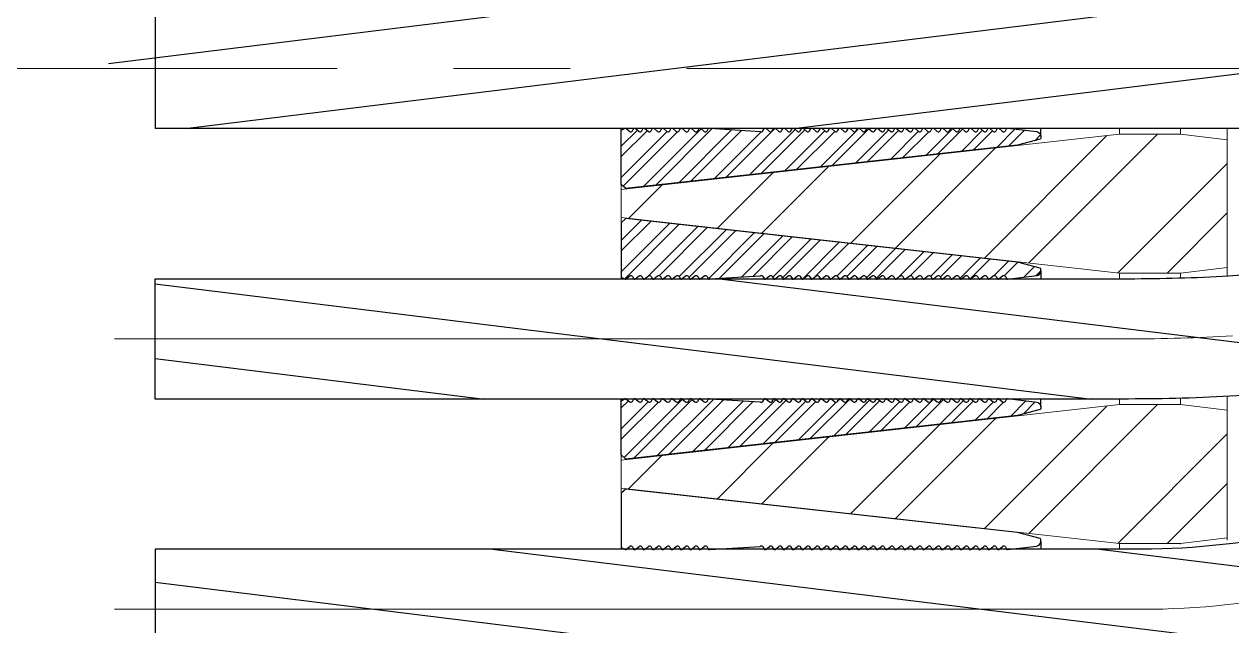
# Model space of a CAD drawing. Header units: millimetres. Extents: x 925681 to 1410834, y 71669 to 296428.
# Drawn here: x 1055148 to 1055277.5, y 291775.9 to 291840.5 of the extents above; entities that cross this region are included whole.
import ezdxf

# ---------------------------------------------------------------- set-up
doc = ezdxf.new("R2010")
doc.units = ezdxf.units.MM
doc.header["$LTSCALE"] = 100
doc.linetypes.add('CENTER', pattern=[2, 1.25, -0.25, 0.25, -0.25])
for name, color, linetype, lineweight in [('Ap0101_grid', 145, 'CENTER', 18), ('Ap0311_H', 8, 'Continuous', 15), ('Ap0605-StrandSection', 41, 'Continuous', 25), ('STELL', 7, 'Continuous', 18)]:
    doc.layers.add(name, color=color, linetype=linetype, lineweight=lineweight)
doc.layers.add('WEDGES', color=8, linetype='Continuous')
pattern_1 = [(45, (1435, 30590.5), (-1.68379802, 1.68379802), []), (45, (1436.1225, 30590.5), (-1.68379802, 1.68379802), [])]
pattern_2 = [(353, (1430, -29410.5), (-0.967338, -7.878335), [])]

# ---------------------------------------------------------------- blocks, each defined once
blk = doc.blocks.new('*U389')
at = {"layer": 'Ap0311_H'}
h = blk.add_hatch(dxfattribs=at)
h.set_pattern_fill('ANSI32', color=256, scale=30, style=0)
h.set_pattern_definition([(45, (85, 568.05), (-7.955, 7.955), []), (45, (90.303, 568.05), (-7.955, 7.955), [])])
h.paths.add_polyline_path([(145, 568.05), (150, 568.66), (150, 582.34), (145, 582.95), (138.46, 582.95), (85, 577), (85, 574), (138.46, 568.05)])
h = blk.add_hatch(dxfattribs=at)
h.set_pattern_fill('ANSI32', color=256, scale=30, style=0)
h.set_pattern_definition([(45, (85, 539.05), (-7.955, 7.955), []), (45, (90.303, 539.05), (-7.955, 7.955), [])])
h.paths.add_polyline_path([(150, 553.34), (145, 553.95), (138.46, 553.95), (85, 548), (85, 545), (138.46, 539.05), (145, 539.05), (150, 539.66)])
h = blk.add_hatch(dxfattribs=at)
h.set_pattern_fill('ANSI32', color=256, scale=30, style=0)
h.set_pattern_definition([(45, (145, 443.5), (-7.95495, 7.95495), []), (45, (150.303, 443.5), (-7.95495, 7.95495), [])])
h.paths.add_polyline_path([(150, 522.26), (150, 486), (145, 486), (145, 440), (151, 440), (180, 502.5), (180, 504.08, -0.39896), (189.48, 514.07), (255, 517.5), (255, 527.38), (305, 530), (325, 536), (355, 540), (355, 545), (280, 541.5), (250, 537.5), (235, 526.72)])
at = {"layer": 'Ap0605-StrandSection'}
h = blk.add_hatch(dxfattribs=at)
h.set_pattern_fill('ANSI31', color=41, scale=2.5, angle=322, style=0)
h.set_pattern_definition([(7, (1430, 30590.5), (-0.967338, 7.878335), [])])
h.paths.add_polyline_path([(335, 590), (335, 596.45), (121.85, 596.45), (121.38, 596.39), (121.34, 596.45), (120.53, 596.45), (120.48, 596.4), (120.37, 596.4), (120.34, 596.45), (119.53, 596.45), (119.48, 596.4), (119.37, 596.4), (119.34, 596.45), (118.53, 596.45), (118.48, 596.4), (118.37, 596.4), (118.34, 596.45), (117.53, 596.45), (117.48, 596.4), (117.37, 596.4), (117.34, 596.45), (116.53, 596.45), (116.48, 596.4), (116.37, 596.4), (116.34, 596.45), (115.53, 596.45), (115.48, 596.4), (115.37, 596.4), (115.34, 596.45), (114.53, 596.45), (114.48, 596.4), (114.37, 596.4), (114.34, 596.45), (113.53, 596.45), (113.48, 596.4), (113.37, 596.4), (113.34, 596.45), (112.53, 596.45), (112.48, 596.4), (112.37, 596.4), (112.34, 596.45), (111.53, 596.45), (111.48, 596.4), (111.37, 596.4), (111.34, 596.45), (110.53, 596.45), (110.48, 596.4), (110.37, 596.4), (110.34, 596.45), (109.53, 596.45), (109.48, 596.4), (109.37, 596.4), (109.34, 596.45), (108.53, 596.45), (108.48, 596.4), (108.37, 596.4), (108.34, 596.45), (107.53, 596.45), (107.48, 596.4), (107.37, 596.4), (107.34, 596.45), (106.53, 596.45), (106.48, 596.4), (106.37, 596.4), (106.34, 596.45), (105.53, 596.45), (105.48, 596.4), (105.37, 596.4), (105.34, 596.45), (104.53, 596.45), (104.48, 596.4), (104.37, 596.4), (104.34, 596.45), (103.53, 596.45), (103.48, 596.4), (103.37, 596.4), (103.34, 596.45), (102.53, 596.45), (102.48, 596.4), (102.37, 596.4), (102.34, 596.45), (101.53, 596.45), (101.48, 596.4), (101.37, 596.4), (101.34, 596.45), (100.53, 596.45), (100.48, 596.4), (100.37, 596.4), (100.34, 596.45), (99.53, 596.45), (99.48, 596.4), (99.37, 596.4), (99.34, 596.45), (98.53, 596.45), (98.48, 596.4), (98.37, 596.4), (98.34, 596.45), (97.53, 596.45), (97.48, 596.4), (97.37, 596.4), (97.34, 596.45), (96.53, 596.45), (96.48, 596.4), (96.37, 596.4), (96.34, 596.45), (95.53, 596.45), (95.48, 596.4), (95.37, 596.4), (95.34, 596.45), (89.94, 596.45), (89.5, 596.42, -0.176327), (89.44, 596.4), (89.37, 596.4), (89.34, 596.45), (88.53, 596.45), (88.48, 596.4), (88.37, 596.4), (88.34, 596.45), (87.53, 596.45), (87.48, 596.4), (87.37, 596.4), (87.34, 596.45), (86.53, 596.45), (86.48, 596.4), (86.37, 596.4), (86.34, 596.45), (85.53, 596.45), (85.48, 596.4), (85.37, 596.4), (85.34, 596.45), (84.53, 596.45), (84.48, 596.4), (84.37, 596.4), (84.34, 596.45), (83.53, 596.45), (83.48, 596.4), (83.37, 596.4), (83.34, 596.45), (82.53, 596.45), (82.48, 596.4), (82.37, 596.4), (82.34, 596.45), (81.53, 596.45), (81.48, 596.4), (81.37, 596.4), (81.34, 596.45), (80.53, 596.45), (80.44, 596.37), (80.31, 596.45), (30, 596.45), (30, 590)])
edge = h.paths.add_edge_path()
edge.add_line((35, 590), (35, 583.55))
edge.add_line((35, 583.55), (80.31, 583.55))
edge.add_line((80.31, 583.55), (80.44, 583.63))
edge.add_line((80.44, 583.63), (80.53, 583.55))
edge.add_line((80.53, 583.55), (81.34, 583.55))
edge.add_line((81.34, 583.55), (81.37, 583.6))
edge.add_line((81.37, 583.6), (81.48, 583.6))
edge.add_line((81.48, 583.6), (81.53, 583.55))
edge.add_line((81.53, 583.55), (82.34, 583.55))
edge.add_line((82.34, 583.55), (82.37, 583.6))
edge.add_line((82.37, 583.6), (82.48, 583.6))
edge.add_line((82.48, 583.6), (82.53, 583.55))
edge.add_line((82.53, 583.55), (83.34, 583.55))
edge.add_line((83.34, 583.55), (83.37, 583.6))
edge.add_line((83.37, 583.6), (83.48, 583.6))
edge.add_line((83.48, 583.6), (83.53, 583.55))
edge.add_line((83.53, 583.55), (84.34, 583.55))
edge.add_line((84.34, 583.55), (84.37, 583.6))
edge.add_line((84.37, 583.6), (84.48, 583.6))
edge.add_line((84.48, 583.6), (84.53, 583.55))
edge.add_line((84.53, 583.55), (85.34, 583.55))
edge.add_line((85.34, 583.55), (85.37, 583.6))
edge.add_line((85.37, 583.6), (85.48, 583.6))
edge.add_line((85.48, 583.6), (85.53, 583.55))
edge.add_line((85.53, 583.55), (86.34, 583.55))
edge.add_line((86.34, 583.55), (86.37, 583.6))
edge.add_line((86.37, 583.6), (86.48, 583.6))
edge.add_line((86.48, 583.6), (86.53, 583.55))
edge.add_line((86.53, 583.55), (87.34, 583.55))
edge.add_line((87.34, 583.55), (87.37, 583.6))
edge.add_line((87.37, 583.6), (87.48, 583.6))
edge.add_line((87.48, 583.6), (87.53, 583.55))
edge.add_line((87.53, 583.55), (88.34, 583.55))
edge.add_line((88.34, 583.55), (88.37, 583.6))
edge.add_line((88.37, 583.6), (88.48, 583.6))
edge.add_line((88.48, 583.6), (88.53, 583.55))
edge.add_line((88.53, 583.55), (89.34, 583.55))
edge.add_line((89.34, 583.55), (89.37, 583.6))
edge.add_line((89.37, 583.6), (89.44, 583.6))
edge.add_arc((89.44, 583.5), 0.1, 50, 90, ccw=False)
edge.add_line((89.5, 583.58), (89.94, 583.55))
edge.add_line((89.94, 583.55), (95.34, 583.55))
edge.add_line((95.34, 583.55), (95.37, 583.6))
edge.add_line((95.37, 583.6), (95.48, 583.6))
edge.add_line((95.48, 583.6), (95.53, 583.55))
edge.add_line((95.53, 583.55), (96.34, 583.55))
edge.add_line((96.34, 583.55), (96.37, 583.6))
edge.add_line((96.37, 583.6), (96.48, 583.6))
edge.add_line((96.48, 583.6), (96.53, 583.55))
edge.add_line((96.53, 583.55), (97.34, 583.55))
edge.add_line((97.34, 583.55), (97.37, 583.6))
edge.add_line((97.37, 583.6), (97.48, 583.6))
edge.add_line((97.48, 583.6), (97.53, 583.55))
edge.add_line((97.53, 583.55), (98.34, 583.55))
edge.add_line((98.34, 583.55), (98.37, 583.6))
edge.add_line((98.37, 583.6), (98.48, 583.6))
edge.add_line((98.48, 583.6), (98.53, 583.55))
edge.add_line((98.53, 583.55), (99.34, 583.55))
edge.add_line((99.34, 583.55), (99.37, 583.6))
edge.add_line((99.37, 583.6), (99.48, 583.6))
edge.add_line((99.48, 583.6), (99.53, 583.55))
edge.add_line((99.53, 583.55), (100.34, 583.55))
edge.add_line((100.34, 583.55), (100.37, 583.6))
edge.add_line((100.37, 583.6), (100.48, 583.6))
edge.add_line((100.48, 583.6), (100.53, 583.55))
edge.add_line((100.53, 583.55), (101.34, 583.55))
edge.add_line((101.34, 583.55), (101.37, 583.6))
edge.add_line((101.37, 583.6), (101.48, 583.6))
edge.add_line((101.48, 583.6), (101.53, 583.55))
edge.add_line((101.53, 583.55), (102.34, 583.55))
edge.add_line((102.34, 583.55), (102.37, 583.6))
edge.add_line((102.37, 583.6), (102.48, 583.6))
edge.add_line((102.48, 583.6), (102.53, 583.55))
edge.add_line((102.53, 583.55), (103.34, 583.55))
edge.add_line((103.34, 583.55), (103.37, 583.6))
edge.add_line((103.37, 583.6), (103.48, 583.6))
edge.add_line((103.48, 583.6), (103.53, 583.55))
edge.add_line((103.53, 583.55), (104.34, 583.55))
edge.add_line((104.34, 583.55), (104.37, 583.6))
edge.add_line((104.37, 583.6), (104.48, 583.6))
edge.add_line((104.48, 583.6), (104.53, 583.55))
edge.add_line((104.53, 583.55), (105.34, 583.55))
edge.add_line((105.34, 583.55), (105.37, 583.6))
edge.add_line((105.37, 583.6), (105.48, 583.6))
edge.add_line((105.48, 583.6), (105.53, 583.55))
edge.add_line((105.53, 583.55), (106.34, 583.55))
edge.add_line((106.34, 583.55), (106.37, 583.6))
edge.add_line((106.37, 583.6), (106.48, 583.6))
edge.add_line((106.48, 583.6), (106.53, 583.55))
edge.add_line((106.53, 583.55), (107.34, 583.55))
edge.add_line((107.34, 583.55), (107.37, 583.6))
edge.add_line((107.37, 583.6), (107.48, 583.6))
edge.add_line((107.48, 583.6), (107.53, 583.55))
edge.add_line((107.53, 583.55), (108.34, 583.55))
edge.add_line((108.34, 583.55), (108.37, 583.6))
edge.add_line((108.37, 583.6), (108.48, 583.6))
edge.add_line((108.48, 583.6), (108.53, 583.55))
edge.add_line((108.53, 583.55), (109.34, 583.55))
edge.add_line((109.34, 583.55), (109.37, 583.6))
edge.add_line((109.37, 583.6), (109.48, 583.6))
edge.add_line((109.48, 583.6), (109.53, 583.55))
edge.add_line((109.53, 583.55), (110.34, 583.55))
edge.add_line((110.34, 583.55), (110.37, 583.6))
edge.add_line((110.37, 583.6), (110.48, 583.6))
edge.add_line((110.48, 583.6), (110.53, 583.55))
edge.add_line((110.53, 583.55), (111.34, 583.55))
edge.add_line((111.34, 583.55), (111.37, 583.6))
edge.add_line((111.37, 583.6), (111.48, 583.6))
edge.add_line((111.48, 583.6), (111.53, 583.55))
edge.add_line((111.53, 583.55), (112.34, 583.55))
edge.add_line((112.34, 583.55), (112.37, 583.6))
edge.add_line((112.37, 583.6), (112.48, 583.6))
edge.add_line((112.48, 583.6), (112.53, 583.55))
edge.add_line((112.53, 583.55), (113.34, 583.55))
edge.add_line((113.34, 583.55), (113.37, 583.6))
edge.add_line((113.37, 583.6), (113.48, 583.6))
edge.add_line((113.48, 583.6), (113.53, 583.55))
edge.add_line((113.53, 583.55), (114.34, 583.55))
edge.add_line((114.34, 583.55), (114.37, 583.6))
edge.add_line((114.37, 583.6), (114.48, 583.6))
edge.add_line((114.48, 583.6), (114.53, 583.55))
edge.add_line((114.53, 583.55), (115.34, 583.55))
edge.add_line((115.34, 583.55), (115.37, 583.6))
edge.add_line((115.37, 583.6), (115.48, 583.6))
edge.add_line((115.48, 583.6), (115.53, 583.55))
edge.add_line((115.53, 583.55), (116.34, 583.55))
edge.add_line((116.34, 583.55), (116.37, 583.6))
edge.add_line((116.37, 583.6), (116.48, 583.6))
edge.add_line((116.48, 583.6), (116.53, 583.55))
edge.add_line((116.53, 583.55), (117.34, 583.55))
edge.add_line((117.34, 583.55), (117.37, 583.6))
edge.add_line((117.37, 583.6), (117.48, 583.6))
edge.add_line((117.48, 583.6), (117.53, 583.55))
edge.add_line((117.53, 583.55), (118.34, 583.55))
edge.add_line((118.34, 583.55), (118.37, 583.6))
edge.add_line((118.37, 583.6), (118.48, 583.6))
edge.add_line((118.48, 583.6), (118.53, 583.55))
edge.add_line((118.53, 583.55), (119.34, 583.55))
edge.add_line((119.34, 583.55), (119.37, 583.6))
edge.add_line((119.37, 583.6), (119.48, 583.6))
edge.add_line((119.48, 583.6), (119.53, 583.55))
edge.add_line((119.53, 583.55), (120.34, 583.55))
edge.add_line((120.34, 583.55), (120.37, 583.6))
edge.add_line((120.37, 583.6), (120.48, 583.6))
edge.add_line((120.48, 583.6), (120.53, 583.55))
edge.add_line((120.53, 583.55), (121.34, 583.55))
edge.add_line((121.34, 583.55), (121.38, 583.61))
edge.add_line((121.38, 583.61), (121.85, 583.55))
edge.add_line((121.85, 583.55), (335, 583.55))
edge.add_line((335, 583.55), (335, 590))
edge.add_line((335, 590), (35, 590))
h = blk.add_hatch(dxfattribs=at)
h.set_pattern_fill('ANSI31', color=41, scale=2.5, angle=322, style=0)
h.set_pattern_definition(pattern_2)
edge = h.paths.add_edge_path()
edge.add_line((35, 567.45), (35, 554.55))
edge.add_line((35, 554.55), (144.41, 554.55))
edge.add_arc((144.41, 761), 206.45, 270, 273.2221)
edge.add_line((156.01, 554.88), (335, 568.86))
edge.add_line((335, 568.86), (335, 581.78))
edge.add_line((335, 581.78), (334.75, 581.78))
edge.add_line((334.75, 581.78), (155.15, 567.75))
edge.add_arc((144.41, 761), 193.55, 270, 273.1812, ccw=False)
edge.add_line((144.41, 567.45), (35, 567.45))
h = blk.add_hatch(dxfattribs=at)
h.set_pattern_fill('ANSI31', color=41, scale=2.5, angle=322, style=0)
h.set_pattern_definition(pattern_2)
edge = h.paths.add_edge_path()
edge.add_line((35, 538.45), (35, 525.55))
edge.add_line((35, 525.55), (135.78, 525.55))
edge.add_arc((135.78, 732), 206.45, 270, 278.1366)
edge.add_line((164.99, 527.63), (321.83, 550.05))
edge.add_arc((349.22, 358.45), 193.55, 94.2148, 98.1366, ccw=False)
edge.add_line((335, 551.48), (335, 564.41))
edge.add_arc((349.22, 358.45), 206.45, 93.951, 98.1366)
edge.add_line((320.01, 562.82), (163.17, 540.4))
edge.add_arc((135.78, 732), 193.55, 270, 278.1366, ccw=False)
edge.add_line((135.78, 538.45), (35, 538.45))
at = {"layer": 'WEDGES'}
h = blk.add_hatch(dxfattribs=at)
h.set_pattern_fill('ANSI32', color=8, scale=0.25, style=0)
h.set_pattern_definition(pattern_1)
h.paths.add_polyline_path([(94.94, 583.55), (94.34, 583.55), (94.2, 583.3, -0.466308), (93.9, 583.25), (93.53, 583.55), (93.34, 583.55), (93.2, 583.3, -0.466308), (92.9, 583.25), (92.53, 583.55), (92.34, 583.55), (92.2, 583.3, -0.466308), (91.9, 583.25), (91.53, 583.55), (91.34, 583.55), (91.2, 583.3, -0.466308), (90.9, 583.25), (90.53, 583.55), (90.34, 583.55), (90.2, 583.3, -0.466308), (89.9, 583.25), (89.53, 583.55), (89.34, 583.55), (89.2, 583.3, -0.466308), (88.9, 583.25), (88.53, 583.55), (88.34, 583.55), (88.2, 583.3, -0.466308), (87.9, 583.25), (87.53, 583.55), (87.34, 583.55), (87.2, 583.3, -0.466308), (86.9, 583.25), (86.53, 583.55), (86.34, 583.55), (86.2, 583.3, -0.466308), (85.9, 583.25), (85.53, 583.55), (85.31, 583.55), (85, 583.37), (85, 577.55), (85.5, 577.11), (127.5, 581.77), (129.93, 582.42, 0.339454), (130, 582.51), (130, 582.72, 0.378866), (129.56, 583.22), (126.85, 583.55), (126.34, 583.55), (126.2, 583.3, -0.466308), (125.9, 583.25), (125.53, 583.55), (125.34, 583.55), (125.2, 583.3, -0.466308), (124.9, 583.25), (124.53, 583.55), (124.34, 583.55), (124.2, 583.3, -0.466308), (123.9, 583.25), (123.53, 583.55), (123.34, 583.55), (123.2, 583.3, -0.466308), (122.9, 583.25), (122.53, 583.55), (122.34, 583.55), (122.2, 583.3, -0.466308), (121.9, 583.25), (121.53, 583.55), (121.34, 583.55), (121.2, 583.3, -0.466308), (120.9, 583.25), (120.53, 583.55), (120.34, 583.55), (120.2, 583.3, -0.466308), (119.9, 583.25), (119.53, 583.55), (119.34, 583.55), (119.2, 583.3, -0.466308), (118.9, 583.25), (118.53, 583.55), (118.34, 583.55), (118.2, 583.3, -0.466308), (117.9, 583.25), (117.53, 583.55), (117.34, 583.55), (117.2, 583.3, -0.466308), (116.9, 583.25), (116.53, 583.55), (116.34, 583.55), (116.2, 583.3, -0.466308), (115.9, 583.25), (115.53, 583.55), (115.34, 583.55), (115.2, 583.3, -0.466308), (114.9, 583.25), (114.53, 583.55), (114.34, 583.55), (114.2, 583.3, -0.466308), (113.9, 583.25), (113.53, 583.55), (113.34, 583.55), (113.2, 583.3, -0.466308), (112.9, 583.25), (112.53, 583.55), (112.34, 583.55), (112.2, 583.3, -0.466308), (111.9, 583.25), (111.53, 583.55), (111.34, 583.55), (111.2, 583.3, -0.466308), (110.9, 583.25), (110.53, 583.55), (110.34, 583.55), (110.2, 583.3, -0.466308), (109.9, 583.25), (109.53, 583.55), (109.34, 583.55), (109.2, 583.3, -0.466308), (108.9, 583.25), (108.53, 583.55), (108.34, 583.55), (108.2, 583.3, -0.466308), (107.9, 583.25), (107.53, 583.55), (107.34, 583.55), (107.2, 583.3, -0.466308), (106.9, 583.25), (106.53, 583.55), (106.34, 583.55), (106.2, 583.3, -0.466308), (105.9, 583.25), (105.53, 583.55), (105.34, 583.55), (105.2, 583.3, -0.466308), (104.9, 583.25), (104.53, 583.55), (104.34, 583.55), (104.2, 583.3, -0.466308), (103.9, 583.25), (103.53, 583.55), (103.34, 583.55), (103.2, 583.3, -0.466308), (102.9, 583.25), (102.53, 583.55), (102.34, 583.55), (102.2, 583.3, -0.466308), (101.9, 583.25), (101.53, 583.55), (101.34, 583.55), (101.2, 583.3, -0.466308), (100.9, 583.25), (100.53, 583.55), (100.34, 583.55), (100.2, 583.3, -0.466308), (99.9, 583.25)])
h = blk.add_hatch(dxfattribs=at)
h.set_pattern_fill('ANSI32', color=8, scale=0.25, style=0)
h.set_pattern_definition(pattern_1)
h.paths.add_polyline_path([(85.5, 573.89), (85, 573.45), (85, 567.63), (85.31, 567.45), (85.53, 567.45), (85.9, 567.75, -0.466308), (86.2, 567.7), (86.34, 567.45), (86.53, 567.45), (86.9, 567.75, -0.466308), (87.2, 567.7), (87.34, 567.45), (87.53, 567.45), (87.9, 567.75, -0.466308), (88.2, 567.7), (88.34, 567.45), (88.53, 567.45), (88.9, 567.75, -0.466308), (89.2, 567.7), (89.34, 567.45), (89.53, 567.45), (89.9, 567.75, -0.466308), (90.2, 567.7), (90.34, 567.45), (90.53, 567.45), (90.9, 567.75, -0.466308), (91.2, 567.7), (91.34, 567.45), (91.53, 567.45), (91.9, 567.75, -0.466308), (92.2, 567.7), (92.34, 567.45), (92.53, 567.45), (92.9, 567.75, -0.466308), (93.2, 567.7), (93.34, 567.45), (93.53, 567.45), (93.9, 567.75, -0.466308), (94.2, 567.7), (94.34, 567.45), (94.94, 567.45), (99.9, 567.75, -0.466308), (100.2, 567.7), (100.34, 567.45), (100.53, 567.45), (100.9, 567.75, -0.466308), (101.2, 567.7), (101.34, 567.45), (101.53, 567.45), (101.9, 567.75, -0.466308), (102.2, 567.7), (102.34, 567.45), (102.53, 567.45), (102.9, 567.75, -0.466308), (103.2, 567.7), (103.34, 567.45), (103.53, 567.45), (103.9, 567.75, -0.466308), (104.2, 567.7), (104.34, 567.45), (104.53, 567.45), (104.9, 567.75, -0.466308), (105.2, 567.7), (105.34, 567.45), (105.53, 567.45), (105.9, 567.75, -0.466308), (106.2, 567.7), (106.34, 567.45), (106.53, 567.45), (106.9, 567.75, -0.466308), (107.2, 567.7), (107.34, 567.45), (107.53, 567.45), (107.9, 567.75, -0.466308), (108.2, 567.7), (108.34, 567.45), (108.53, 567.45), (108.9, 567.75, -0.466308), (109.2, 567.7), (109.34, 567.45), (109.53, 567.45), (109.9, 567.75, -0.466308), (110.2, 567.7), (110.34, 567.45), (110.53, 567.45), (110.9, 567.75, -0.466308), (111.2, 567.7), (111.34, 567.45), (111.53, 567.45), (111.9, 567.75, -0.466308), (112.2, 567.7), (112.34, 567.45), (112.53, 567.45), (112.9, 567.75, -0.466308), (113.2, 567.7), (113.34, 567.45), (113.53, 567.45), (113.9, 567.75, -0.466308), (114.2, 567.7), (114.34, 567.45), (114.53, 567.45), (114.9, 567.75, -0.466308), (115.2, 567.7), (115.34, 567.45), (115.53, 567.45), (115.9, 567.75, -0.466308), (116.2, 567.7), (116.34, 567.45), (116.53, 567.45), (116.9, 567.75, -0.466308), (117.2, 567.7), (117.34, 567.45), (117.53, 567.45), (117.9, 567.75, -0.466308), (118.2, 567.7), (118.34, 567.45), (118.53, 567.45), (118.9, 567.75, -0.466308), (119.2, 567.7), (119.34, 567.45), (119.53, 567.45), (119.9, 567.75, -0.466308), (120.2, 567.7), (120.34, 567.45), (120.53, 567.45), (120.9, 567.75, -0.466308), (121.2, 567.7), (121.34, 567.45), (121.53, 567.45), (121.9, 567.75, -0.466308), (122.2, 567.7), (122.34, 567.45), (122.53, 567.45), (122.9, 567.75, -0.466308), (123.2, 567.7), (123.34, 567.45), (123.53, 567.45), (123.9, 567.75, -0.466308), (124.2, 567.7), (124.34, 567.45), (124.53, 567.45), (124.9, 567.75, -0.466308), (125.2, 567.7), (125.34, 567.45), (125.53, 567.45), (125.9, 567.75, -0.466308), (126.2, 567.7), (126.34, 567.45), (126.85, 567.45), (129.56, 567.78, 0.378866), (130, 568.28), (130, 568.49, 0.339454), (129.93, 568.58), (127.5, 569.23)])
h = blk.add_hatch(dxfattribs=at)
h.set_pattern_fill('ANSI32', color=8, scale=0.25, style=0)
h.set_pattern_definition(pattern_1)
h.paths.add_polyline_path([(127.5, 552.77), (129.93, 553.42, 0.339454), (130, 553.51), (130, 553.72, 0.378866), (129.56, 554.22), (126.85, 554.55), (126.34, 554.55), (126.2, 554.3, -0.466308), (125.9, 554.25), (125.53, 554.55), (125.34, 554.55), (125.2, 554.3, -0.466308), (124.9, 554.25), (124.53, 554.55), (124.34, 554.55), (124.2, 554.3, -0.466308), (123.9, 554.25), (123.53, 554.55), (123.34, 554.55), (123.2, 554.3, -0.466308), (122.9, 554.25), (122.53, 554.55), (122.34, 554.55), (122.2, 554.3, -0.466308), (121.9, 554.25), (121.53, 554.55), (121.34, 554.55), (121.2, 554.3, -0.466308), (120.9, 554.25), (120.53, 554.55), (120.34, 554.55), (120.2, 554.3, -0.466308), (119.9, 554.25), (119.53, 554.55), (119.34, 554.55), (119.2, 554.3, -0.466308), (118.9, 554.25), (118.53, 554.55), (118.34, 554.55), (118.2, 554.3, -0.466308), (117.9, 554.25), (117.53, 554.55), (117.34, 554.55), (117.2, 554.3, -0.466308), (116.9, 554.25), (116.53, 554.55), (116.34, 554.55), (116.2, 554.3, -0.466308), (115.9, 554.25), (115.53, 554.55), (115.34, 554.55), (115.2, 554.3, -0.466308), (114.9, 554.25), (114.53, 554.55), (114.34, 554.55), (114.2, 554.3, -0.466308), (113.9, 554.25), (113.53, 554.55), (113.34, 554.55), (113.2, 554.3, -0.466308), (112.9, 554.25), (112.53, 554.55), (112.34, 554.55), (112.2, 554.3, -0.466308), (111.9, 554.25), (111.53, 554.55), (111.34, 554.55), (111.2, 554.3, -0.466308), (110.9, 554.25), (110.53, 554.55), (110.34, 554.55), (110.2, 554.3, -0.466308), (109.9, 554.25), (109.53, 554.55), (109.34, 554.55), (109.2, 554.3, -0.466308), (108.9, 554.25), (108.53, 554.55), (108.34, 554.55), (108.2, 554.3, -0.466308), (107.9, 554.25), (107.53, 554.55), (107.34, 554.55), (107.2, 554.3, -0.466308), (106.9, 554.25), (106.53, 554.55), (106.34, 554.55), (106.2, 554.3, -0.466308), (105.9, 554.25), (105.53, 554.55), (105.34, 554.55), (105.2, 554.3, -0.466308), (104.9, 554.25), (104.53, 554.55), (104.34, 554.55), (104.2, 554.3, -0.466308), (103.9, 554.25), (103.53, 554.55), (103.34, 554.55), (103.2, 554.3, -0.466308), (102.9, 554.25), (102.53, 554.55), (102.34, 554.55), (102.2, 554.3, -0.466308), (101.9, 554.25), (101.53, 554.55), (101.34, 554.55), (101.2, 554.3, -0.466308), (100.9, 554.25), (100.53, 554.55), (100.34, 554.55), (100.2, 554.3, -0.466308), (99.9, 554.25), (94.94, 554.55), (94.34, 554.55), (94.2, 554.3, -0.466308), (93.9, 554.25), (93.53, 554.55), (93.34, 554.55), (93.2, 554.3, -0.466308), (92.9, 554.25), (92.53, 554.55), (92.34, 554.55), (92.2, 554.3, -0.466308), (91.9, 554.25), (91.53, 554.55), (91.34, 554.55), (91.2, 554.3, -0.466308), (90.9, 554.25), (90.53, 554.55), (90.34, 554.55), (90.2, 554.3, -0.466308), (89.9, 554.25), (89.53, 554.55), (89.34, 554.55), (89.2, 554.3, -0.466308), (88.9, 554.25), (88.53, 554.55), (88.34, 554.55), (88.2, 554.3, -0.466308), (87.9, 554.25), (87.53, 554.55), (87.34, 554.55), (87.2, 554.3, -0.466308), (86.9, 554.25), (86.53, 554.55), (86.34, 554.55), (86.2, 554.3, -0.466308), (85.9, 554.25), (85.53, 554.55), (85.31, 554.55), (85, 554.37), (85, 548.55), (85.5, 548.11)])
for points in [[(85, 583.55), (85, 567.45)], [(138.46, 583.55), (138.46, 582.95)], [(145, 582.95), (145, 583.55)], [(150, 567.74), (150, 583.55)], [(150, 582.34), (145, 582.95), (138.46, 582.95), (85, 577)], [(150, 568.66), (145, 568.05), (138.46, 568.05), (85, 574)], [(138.46, 568.05), (138.46, 567.45)], [(145, 567.53), (145, 568.05)], [(85, 554.55), (85, 538.45)], [(138.46, 554.55), (138.46, 553.95)], [(145, 553.95), (145, 554.63)], [(150, 539.41), (150, 554.82)], [(150, 553.34), (145, 553.95), (138.46, 553.95), (85, 548)], [(150, 539.66), (145, 539.05), (138.46, 539.05), (85, 545)], [(138.46, 539.05), (138.46, 538.45)], [(145, 538.97), (145, 539.05)]]:
    blk.add_lwpolyline(points)
at = {"color": 8, "linetype": 'CENTER'}
for points in [[(741.64, 575.33), (330, 575.33), (150.58, 561.31, -0.013973), (139.41, 561), (30.63, 561)], [(740.15, 558.45), (344.22, 558.45, 0.035518), (315.92, 556.44), (159.08, 534.01, -0.054728), (140.78, 532), (30.63, 532)]]:
    blk.add_lwpolyline(points, format="xyb", dxfattribs=at)
at = {"layer": 'Ap0101_grid', "linetype": 'CENTER', "ltscale": 0.5}
blk.add_lwpolyline([(-108, 590), (742.36, 590)], dxfattribs=at)
at = {"layer": 'Ap0605-StrandSection', "color": 41}
for points in [[(35, 596.45), (35, 583.55)], [(330.63, 583.55), (35, 583.55)]]:
    blk.add_lwpolyline(points, dxfattribs=at)
blk.add_lwpolyline([(330, 568.86), (151.01, 554.88, -0.01406), (139.41, 554.55), (35, 554.55), (35, 567.45), (139.41, 567.45, 0.013882), (150.15, 567.75), (329.75, 581.78), (330, 581.78)], format="xyb", dxfattribs=at)
blk.add_lwpolyline([(35, 525.55), (140.78, 525.55, 0.05382), (159.99, 527.63), (316.83, 550.05, -0.017114), (330, 551.48), (330, 564.41, 0.018265), (315.01, 562.82), (158.17, 540.4, -0.05573), (140.78, 538.45), (35, 538.45)], format="xyb", close=True, dxfattribs=at)
at = {"layer": 'WEDGES'}
for points in [[(85.44, 583.6, -0.176327), (85.5, 583.58), (85.9, 583.25, 0.466308), (86.2, 583.3), (86.36, 583.58, -0.267949), (86.4, 583.6), (86.44, 583.6, -0.176327), (86.5, 583.58), (86.9, 583.25, 0.466308), (87.2, 583.3), (87.36, 583.58, -0.267949), (87.4, 583.6), (87.44, 583.6, -0.176327), (87.5, 583.58), (87.9, 583.25, 0.466308), (88.2, 583.3), (88.36, 583.58, -0.267949), (88.4, 583.6), (88.44, 583.6, -0.176327), (88.5, 583.58), (88.9, 583.25, 0.466308), (89.2, 583.3), (89.36, 583.58, -0.267949), (89.4, 583.6), (89.44, 583.6, -0.176327), (89.5, 583.58), (89.9, 583.25, 0.466308), (90.2, 583.3), (90.36, 583.58, -0.267949), (90.4, 583.6), (90.44, 583.6, -0.176327), (90.5, 583.58), (90.9, 583.25, 0.466308), (91.2, 583.3), (91.36, 583.58, -0.267949), (91.4, 583.6), (91.44, 583.6, -0.176327), (91.5, 583.58), (91.9, 583.25, 0.466308), (92.2, 583.3), (92.36, 583.58, -0.267949), (92.4, 583.6), (92.44, 583.6, -0.176327), (92.5, 583.58), (92.9, 583.25, 0.466308), (93.2, 583.3), (93.36, 583.58, -0.267949), (93.4, 583.6), (93.44, 583.6, -0.176327), (93.5, 583.58), (93.9, 583.25, 0.466308), (94.2, 583.3), (94.36, 583.58, -0.267949), (94.4, 583.6), (94.44, 583.6, -0.176327), (94.5, 583.58), (99.9, 583.25, 0.466308), (100.2, 583.3), (100.36, 583.58, -0.267949), (100.4, 583.6), (100.44, 583.6, -0.176327), (100.5, 583.58), (100.9, 583.25, 0.466308), (101.2, 583.3), (101.36, 583.58, -0.267949), (101.4, 583.6), (101.44, 583.6, -0.176327), (101.5, 583.58), (101.9, 583.25, 0.466308), (102.2, 583.3), (102.36, 583.58, -0.267949), (102.4, 583.6), (102.44, 583.6, -0.176327), (102.5, 583.58), (102.9, 583.25, 0.466308), (103.2, 583.3), (103.36, 583.58, -0.267949), (103.4, 583.6), (103.44, 583.6, -0.176327), (103.5, 583.58), (103.9, 583.25, 0.466308), (104.2, 583.3), (104.36, 583.58, -0.267949), (104.4, 583.6), (104.44, 583.6, -0.176327), (104.5, 583.58), (104.9, 583.25, 0.466308), (105.2, 583.3), (105.36, 583.58, -0.267949), (105.4, 583.6), (105.44, 583.6, -0.176327), (105.5, 583.58), (105.9, 583.25, 0.466308), (106.2, 583.3), (106.36, 583.58, -0.267949), (106.4, 583.6), (106.44, 583.6, -0.176327), (106.5, 583.58), (106.9, 583.25, 0.466308), (107.2, 583.3), (107.36, 583.58, -0.267949), (107.4, 583.6), (107.44, 583.6, -0.176327), (107.5, 583.58), (107.9, 583.25, 0.466308), (108.2, 583.3), (108.36, 583.58, -0.267949), (108.4, 583.6), (108.44, 583.6, -0.176327), (108.5, 583.58), (108.9, 583.25, 0.466308), (109.2, 583.3), (109.36, 583.58, -0.267949), (109.4, 583.6), (109.44, 583.6, -0.176327), (109.5, 583.58), (109.9, 583.25, 0.466308), (110.2, 583.3), (110.36, 583.58, -0.267949), (110.4, 583.6), (110.44, 583.6, -0.176327), (110.5, 583.58), (110.9, 583.25, 0.466308), (111.2, 583.3), (111.36, 583.58, -0.267949), (111.4, 583.6), (111.44, 583.6, -0.176327), (111.5, 583.58), (111.9, 583.25, 0.466308), (112.2, 583.3), (112.36, 583.58, -0.267949), (112.4, 583.6), (112.44, 583.6, -0.176327), (112.5, 583.58), (112.9, 583.25, 0.466308), (113.2, 583.3), (113.36, 583.58, -0.267949), (113.4, 583.6), (113.44, 583.6, -0.176327), (113.5, 583.58), (113.9, 583.25, 0.466308), (114.2, 583.3), (114.36, 583.58, -0.267949), (114.4, 583.6), (114.44, 583.6, -0.176327), (114.5, 583.58), (114.9, 583.25, 0.466308), (115.2, 583.3), (115.36, 583.58, -0.267949), (115.4, 583.6), (115.44, 583.6, -0.176327), (115.5, 583.58), (115.9, 583.25, 0.466308), (116.2, 583.3), (116.36, 583.58, -0.267949), (116.4, 583.6), (116.44, 583.6, -0.176327), (116.5, 583.58), (116.9, 583.25, 0.466308), (117.2, 583.3), (117.36, 583.58, -0.267949), (117.4, 583.6), (117.44, 583.6, -0.176327), (117.5, 583.58), (117.9, 583.25, 0.466308), (118.2, 583.3), (118.36, 583.58, -0.267949), (118.4, 583.6), (118.44, 583.6, -0.176327), (118.5, 583.58), (118.9, 583.25, 0.466308), (119.2, 583.3), (119.36, 583.58, -0.267949), (119.4, 583.6), (119.44, 583.6, -0.176327), (119.5, 583.58), (119.9, 583.25, 0.466308), (120.2, 583.3), (120.36, 583.58, -0.267949), (120.4, 583.6), (120.44, 583.6, -0.176327), (120.5, 583.58), (120.9, 583.25, 0.466308), (121.2, 583.3), (121.36, 583.58, -0.267949), (121.4, 583.6), (121.44, 583.6, -0.176327), (121.5, 583.58), (121.9, 583.25, 0.466308), (122.2, 583.3), (122.36, 583.58, -0.267949), (122.4, 583.6), (122.44, 583.6, -0.176327), (122.5, 583.58), (122.9, 583.25, 0.466308), (123.2, 583.3), (123.36, 583.58, -0.267949), (123.4, 583.6), (123.44, 583.6, -0.176327), (123.5, 583.58), (123.9, 583.25, 0.466308), (124.2, 583.3), (124.36, 583.58, -0.267949), (124.4, 583.6), (124.44, 583.6, -0.176327), (124.5, 583.58), (124.9, 583.25, 0.466308), (125.2, 583.3), (125.36, 583.58, -0.267949), (125.4, 583.6), (125.44, 583.6, -0.176327), (125.5, 583.58), (125.9, 583.25, 0.466308), (126.2, 583.3), (126.36, 583.58, -0.267949), (126.4, 583.6), (126.44, 583.6), (129.56, 583.22, -0.378866), (130, 582.72), (130, 582.51, -0.339454), (129.93, 582.42), (127.5, 581.77), (85.5, 577.11), (85, 577.55), (85, 583.37), (85.4, 583.6)], [(85.44, 567.4, 0.176327), (85.5, 567.42), (85.9, 567.75, -0.466308), (86.2, 567.7), (86.36, 567.43, 0.267949), (86.4, 567.4), (86.44, 567.4, 0.176327), (86.5, 567.42), (86.9, 567.75, -0.466308), (87.2, 567.7), (87.36, 567.43, 0.267949), (87.4, 567.4), (87.44, 567.4, 0.176327), (87.5, 567.42), (87.9, 567.75, -0.466308), (88.2, 567.7), (88.36, 567.43, 0.267949), (88.4, 567.4), (88.44, 567.4, 0.176327), (88.5, 567.42), (88.9, 567.75, -0.466308), (89.2, 567.7), (89.36, 567.43, 0.267949), (89.4, 567.4), (89.44, 567.4, 0.176327), (89.5, 567.42), (89.9, 567.75, -0.466308), (90.2, 567.7), (90.36, 567.43, 0.267949), (90.4, 567.4), (90.44, 567.4, 0.176327), (90.5, 567.42), (90.9, 567.75, -0.466308), (91.2, 567.7), (91.36, 567.43, 0.267949), (91.4, 567.4), (91.44, 567.4, 0.176327), (91.5, 567.42), (91.9, 567.75, -0.466308), (92.2, 567.7), (92.36, 567.43, 0.267949), (92.4, 567.4), (92.44, 567.4, 0.176327), (92.5, 567.42), (92.9, 567.75, -0.466308), (93.2, 567.7), (93.36, 567.43, 0.267949), (93.4, 567.4), (93.44, 567.4, 0.176327), (93.5, 567.42), (93.9, 567.75, -0.466308), (94.2, 567.7), (94.36, 567.43, 0.267949), (94.4, 567.4), (94.44, 567.4, 0.176327), (94.5, 567.42), (99.9, 567.75, -0.466308), (100.2, 567.7), (100.36, 567.43, 0.267949), (100.4, 567.4), (100.44, 567.4, 0.176327), (100.5, 567.42), (100.9, 567.75, -0.466308), (101.2, 567.7), (101.36, 567.43, 0.267949), (101.4, 567.4), (101.44, 567.4, 0.176327), (101.5, 567.42), (101.9, 567.75, -0.466308), (102.2, 567.7), (102.36, 567.43, 0.267949), (102.4, 567.4), (102.44, 567.4, 0.176327), (102.5, 567.42), (102.9, 567.75, -0.466308), (103.2, 567.7), (103.36, 567.43, 0.267949), (103.4, 567.4), (103.44, 567.4, 0.176327), (103.5, 567.42), (103.9, 567.75, -0.466308), (104.2, 567.7), (104.36, 567.43, 0.267949), (104.4, 567.4), (104.44, 567.4, 0.176327), (104.5, 567.42), (104.9, 567.75, -0.466308), (105.2, 567.7), (105.36, 567.43, 0.267949), (105.4, 567.4), (105.44, 567.4, 0.176327), (105.5, 567.42), (105.9, 567.75, -0.466308), (106.2, 567.7), (106.36, 567.43, 0.267949), (106.4, 567.4), (106.44, 567.4, 0.176327), (106.5, 567.42), (106.9, 567.75, -0.466308), (107.2, 567.7), (107.36, 567.43, 0.267949), (107.4, 567.4), (107.44, 567.4, 0.176327), (107.5, 567.42), (107.9, 567.75, -0.466308), (108.2, 567.7), (108.36, 567.43, 0.267949), (108.4, 567.4), (108.44, 567.4, 0.176327), (108.5, 567.42), (108.9, 567.75, -0.466308), (109.2, 567.7), (109.36, 567.43, 0.267949), (109.4, 567.4), (109.44, 567.4, 0.176327), (109.5, 567.42), (109.9, 567.75, -0.466308), (110.2, 567.7), (110.36, 567.43, 0.267949), (110.4, 567.4), (110.44, 567.4, 0.176327), (110.5, 567.42), (110.9, 567.75, -0.466308), (111.2, 567.7), (111.36, 567.43, 0.267949), (111.4, 567.4), (111.44, 567.4, 0.176327), (111.5, 567.42), (111.9, 567.75, -0.466308), (112.2, 567.7), (112.36, 567.43, 0.267949), (112.4, 567.4), (112.44, 567.4, 0.176327), (112.5, 567.42), (112.9, 567.75, -0.466308), (113.2, 567.7), (113.36, 567.43, 0.267949), (113.4, 567.4), (113.44, 567.4, 0.176327), (113.5, 567.42), (113.9, 567.75, -0.466308), (114.2, 567.7), (114.36, 567.43, 0.267949), (114.4, 567.4), (114.44, 567.4, 0.176327), (114.5, 567.42), (114.9, 567.75, -0.466308), (115.2, 567.7), (115.36, 567.43, 0.267949), (115.4, 567.4), (115.44, 567.4, 0.176327), (115.5, 567.42), (115.9, 567.75, -0.466308), (116.2, 567.7), (116.36, 567.43, 0.267949), (116.4, 567.4), (116.44, 567.4, 0.176327), (116.5, 567.42), (116.9, 567.75, -0.466308), (117.2, 567.7), (117.36, 567.43, 0.267949), (117.4, 567.4), (117.44, 567.4, 0.176327), (117.5, 567.42), (117.9, 567.75, -0.466308), (118.2, 567.7), (118.36, 567.43, 0.267949), (118.4, 567.4), (118.44, 567.4, 0.176327), (118.5, 567.42), (118.9, 567.75, -0.466308), (119.2, 567.7), (119.36, 567.43, 0.267949), (119.4, 567.4), (119.44, 567.4, 0.176327), (119.5, 567.42), (119.9, 567.75, -0.466308), (120.2, 567.7), (120.36, 567.43, 0.267949), (120.4, 567.4), (120.44, 567.4, 0.176327), (120.5, 567.42), (120.9, 567.75, -0.466308), (121.2, 567.7), (121.36, 567.43, 0.267949), (121.4, 567.4), (121.44, 567.4, 0.176327), (121.5, 567.42), (121.9, 567.75, -0.466308), (122.2, 567.7), (122.36, 567.43, 0.267949), (122.4, 567.4), (122.44, 567.4, 0.176327), (122.5, 567.42), (122.9, 567.75, -0.466308), (123.2, 567.7), (123.36, 567.43, 0.267949), (123.4, 567.4), (123.44, 567.4, 0.176327), (123.5, 567.42), (123.9, 567.75, -0.466308), (124.2, 567.7), (124.36, 567.43, 0.267949), (124.4, 567.4), (124.44, 567.4, 0.176327), (124.5, 567.42), (124.9, 567.75, -0.466308), (125.2, 567.7), (125.36, 567.43, 0.267949), (125.4, 567.4), (125.44, 567.4, 0.176327), (125.5, 567.42), (125.9, 567.75, -0.466308), (126.2, 567.7), (126.36, 567.43, 0.267949), (126.4, 567.4), (126.44, 567.4), (129.56, 567.78, 0.378866), (130, 568.28), (130, 568.49, 0.339454), (129.93, 568.58), (127.5, 569.23), (85.5, 573.89), (85, 573.45), (85, 567.63), (85.4, 567.4)], [(85.44, 554.6, -0.176327), (85.5, 554.58), (85.9, 554.25, 0.466308), (86.2, 554.3), (86.36, 554.58, -0.267949), (86.4, 554.6), (86.44, 554.6, -0.176327), (86.5, 554.58), (86.9, 554.25, 0.466308), (87.2, 554.3), (87.36, 554.58, -0.267949), (87.4, 554.6), (87.44, 554.6, -0.176327), (87.5, 554.58), (87.9, 554.25, 0.466308), (88.2, 554.3), (88.36, 554.58, -0.267949), (88.4, 554.6), (88.44, 554.6, -0.176327), (88.5, 554.58), (88.9, 554.25, 0.466308), (89.2, 554.3), (89.36, 554.58, -0.267949), (89.4, 554.6), (89.44, 554.6, -0.176327), (89.5, 554.58), (89.9, 554.25, 0.466308), (90.2, 554.3), (90.36, 554.58, -0.267949), (90.4, 554.6), (90.44, 554.6, -0.176327), (90.5, 554.58), (90.9, 554.25, 0.466308), (91.2, 554.3), (91.36, 554.58, -0.267949), (91.4, 554.6), (91.44, 554.6, -0.176327), (91.5, 554.58), (91.9, 554.25, 0.466308), (92.2, 554.3), (92.36, 554.58, -0.267949), (92.4, 554.6), (92.44, 554.6, -0.176327), (92.5, 554.58), (92.9, 554.25, 0.466308), (93.2, 554.3), (93.36, 554.58, -0.267949), (93.4, 554.6), (93.44, 554.6, -0.176327), (93.5, 554.58), (93.9, 554.25, 0.466308), (94.2, 554.3), (94.36, 554.58, -0.267949), (94.4, 554.6), (94.44, 554.6, -0.176327), (94.5, 554.58), (99.9, 554.25, 0.466308), (100.2, 554.3), (100.36, 554.58, -0.267949), (100.4, 554.6), (100.44, 554.6, -0.176327), (100.5, 554.58), (100.9, 554.25, 0.466308), (101.2, 554.3), (101.36, 554.58, -0.267949), (101.4, 554.6), (101.44, 554.6, -0.176327), (101.5, 554.58), (101.9, 554.25, 0.466308), (102.2, 554.3), (102.36, 554.58, -0.267949), (102.4, 554.6), (102.44, 554.6, -0.176327), (102.5, 554.58), (102.9, 554.25, 0.466308), (103.2, 554.3), (103.36, 554.58, -0.267949), (103.4, 554.6), (103.44, 554.6, -0.176327), (103.5, 554.58), (103.9, 554.25, 0.466308), (104.2, 554.3), (104.36, 554.58, -0.267949), (104.4, 554.6), (104.44, 554.6, -0.176327), (104.5, 554.58), (104.9, 554.25, 0.466308), (105.2, 554.3), (105.36, 554.58, -0.267949), (105.4, 554.6), (105.44, 554.6, -0.176327), (105.5, 554.58), (105.9, 554.25, 0.466308), (106.2, 554.3), (106.36, 554.58, -0.267949), (106.4, 554.6), (106.44, 554.6, -0.176327), (106.5, 554.58), (106.9, 554.25, 0.466308), (107.2, 554.3), (107.36, 554.58, -0.267949), (107.4, 554.6), (107.44, 554.6, -0.176327), (107.5, 554.58), (107.9, 554.25, 0.466308), (108.2, 554.3), (108.36, 554.58, -0.267949), (108.4, 554.6), (108.44, 554.6, -0.176327), (108.5, 554.58), (108.9, 554.25, 0.466308), (109.2, 554.3), (109.36, 554.58, -0.267949), (109.4, 554.6), (109.44, 554.6, -0.176327), (109.5, 554.58), (109.9, 554.25, 0.466308), (110.2, 554.3), (110.36, 554.58, -0.267949), (110.4, 554.6), (110.44, 554.6, -0.176327), (110.5, 554.58), (110.9, 554.25, 0.466308), (111.2, 554.3), (111.36, 554.58, -0.267949), (111.4, 554.6), (111.44, 554.6, -0.176327), (111.5, 554.58), (111.9, 554.25, 0.466308), (112.2, 554.3), (112.36, 554.58, -0.267949), (112.4, 554.6), (112.44, 554.6, -0.176327), (112.5, 554.58), (112.9, 554.25, 0.466308), (113.2, 554.3), (113.36, 554.58, -0.267949), (113.4, 554.6), (113.44, 554.6, -0.176327), (113.5, 554.58), (113.9, 554.25, 0.466308), (114.2, 554.3), (114.36, 554.58, -0.267949), (114.4, 554.6), (114.44, 554.6, -0.176327), (114.5, 554.58), (114.9, 554.25, 0.466308), (115.2, 554.3), (115.36, 554.58, -0.267949), (115.4, 554.6), (115.44, 554.6, -0.176327), (115.5, 554.58), (115.9, 554.25, 0.466308), (116.2, 554.3), (116.36, 554.58, -0.267949), (116.4, 554.6), (116.44, 554.6, -0.176327), (116.5, 554.58), (116.9, 554.25, 0.466308), (117.2, 554.3), (117.36, 554.58, -0.267949), (117.4, 554.6), (117.44, 554.6, -0.176327), (117.5, 554.58), (117.9, 554.25, 0.466308), (118.2, 554.3), (118.36, 554.58, -0.267949), (118.4, 554.6), (118.44, 554.6, -0.176327), (118.5, 554.58), (118.9, 554.25, 0.466308), (119.2, 554.3), (119.36, 554.58, -0.267949), (119.4, 554.6), (119.44, 554.6, -0.176327), (119.5, 554.58), (119.9, 554.25, 0.466308), (120.2, 554.3), (120.36, 554.58, -0.267949), (120.4, 554.6), (120.44, 554.6, -0.176327), (120.5, 554.58), (120.9, 554.25, 0.466308), (121.2, 554.3), (121.36, 554.58, -0.267949), (121.4, 554.6), (121.44, 554.6, -0.176327), (121.5, 554.58), (121.9, 554.25, 0.466308), (122.2, 554.3), (122.36, 554.58, -0.267949), (122.4, 554.6), (122.44, 554.6, -0.176327), (122.5, 554.58), (122.9, 554.25, 0.466308), (123.2, 554.3), (123.36, 554.58, -0.267949), (123.4, 554.6), (123.44, 554.6, -0.176327), (123.5, 554.58), (123.9, 554.25, 0.466308), (124.2, 554.3), (124.36, 554.58, -0.267949), (124.4, 554.6), (124.44, 554.6, -0.176327), (124.5, 554.58), (124.9, 554.25, 0.466308), (125.2, 554.3), (125.36, 554.58, -0.267949), (125.4, 554.6), (125.44, 554.6, -0.176327), (125.5, 554.58), (125.9, 554.25, 0.466308), (126.2, 554.3), (126.36, 554.58, -0.267949), (126.4, 554.6), (126.44, 554.6), (129.56, 554.22, -0.378866), (130, 553.72), (130, 553.51, -0.339454), (129.93, 553.42), (127.5, 552.77), (85.5, 548.11), (85, 548.55), (85, 554.37), (85.4, 554.6)], [(85.44, 538.4, 0.176327), (85.5, 538.42), (85.9, 538.75, -0.466308), (86.2, 538.7), (86.36, 538.43, 0.267949), (86.4, 538.4), (86.44, 538.4, 0.176327), (86.5, 538.42), (86.9, 538.75, -0.466308), (87.2, 538.7), (87.36, 538.43, 0.267949), (87.4, 538.4), (87.44, 538.4, 0.176327), (87.5, 538.42), (87.9, 538.75, -0.466308), (88.2, 538.7), (88.36, 538.43, 0.267949), (88.4, 538.4), (88.44, 538.4, 0.176327), (88.5, 538.42), (88.9, 538.75, -0.466308), (89.2, 538.7), (89.36, 538.43, 0.267949), (89.4, 538.4), (89.44, 538.4, 0.176327), (89.5, 538.42), (89.9, 538.75, -0.466308), (90.2, 538.7), (90.36, 538.43, 0.267949), (90.4, 538.4), (90.44, 538.4, 0.176327), (90.5, 538.42), (90.9, 538.75, -0.466308), (91.2, 538.7), (91.36, 538.43, 0.267949), (91.4, 538.4), (91.44, 538.4, 0.176327), (91.5, 538.42), (91.9, 538.75, -0.466308), (92.2, 538.7), (92.36, 538.43, 0.267949), (92.4, 538.4), (92.44, 538.4, 0.176327), (92.5, 538.42), (92.9, 538.75, -0.466308), (93.2, 538.7), (93.36, 538.43, 0.267949), (93.4, 538.4), (93.44, 538.4, 0.176327), (93.5, 538.42), (93.9, 538.75, -0.466308), (94.2, 538.7), (94.36, 538.43, 0.267949), (94.4, 538.4), (94.44, 538.4, 0.176327), (94.5, 538.42), (99.9, 538.75, -0.466308), (100.2, 538.7), (100.36, 538.43, 0.267949), (100.4, 538.4), (100.44, 538.4, 0.176327), (100.5, 538.42), (100.9, 538.75, -0.466308), (101.2, 538.7), (101.36, 538.43, 0.267949), (101.4, 538.4), (101.44, 538.4, 0.176327), (101.5, 538.42), (101.9, 538.75, -0.466308), (102.2, 538.7), (102.36, 538.43, 0.267949), (102.4, 538.4), (102.44, 538.4, 0.176327), (102.5, 538.42), (102.9, 538.75, -0.466308), (103.2, 538.7), (103.36, 538.43, 0.267949), (103.4, 538.4), (103.44, 538.4, 0.176327), (103.5, 538.42), (103.9, 538.75, -0.466308), (104.2, 538.7), (104.36, 538.43, 0.267949), (104.4, 538.4), (104.44, 538.4, 0.176327), (104.5, 538.42), (104.9, 538.75, -0.466308), (105.2, 538.7), (105.36, 538.43, 0.267949), (105.4, 538.4), (105.44, 538.4, 0.176327), (105.5, 538.42), (105.9, 538.75, -0.466308), (106.2, 538.7), (106.36, 538.43, 0.267949), (106.4, 538.4), (106.44, 538.4, 0.176327), (106.5, 538.42), (106.9, 538.75, -0.466308), (107.2, 538.7), (107.36, 538.43, 0.267949), (107.4, 538.4), (107.44, 538.4, 0.176327), (107.5, 538.42), (107.9, 538.75, -0.466308), (108.2, 538.7), (108.36, 538.43, 0.267949), (108.4, 538.4), (108.44, 538.4, 0.176327), (108.5, 538.42), (108.9, 538.75, -0.466308), (109.2, 538.7), (109.36, 538.43, 0.267949), (109.4, 538.4), (109.44, 538.4, 0.176327), (109.5, 538.42), (109.9, 538.75, -0.466308), (110.2, 538.7), (110.36, 538.43, 0.267949), (110.4, 538.4), (110.44, 538.4, 0.176327), (110.5, 538.42), (110.9, 538.75, -0.466308), (111.2, 538.7), (111.36, 538.43, 0.267949), (111.4, 538.4), (111.44, 538.4, 0.176327), (111.5, 538.42), (111.9, 538.75, -0.466308), (112.2, 538.7), (112.36, 538.43, 0.267949), (112.4, 538.4), (112.44, 538.4, 0.176327), (112.5, 538.42), (112.9, 538.75, -0.466308), (113.2, 538.7), (113.36, 538.43, 0.267949), (113.4, 538.4), (113.44, 538.4, 0.176327), (113.5, 538.42), (113.9, 538.75, -0.466308), (114.2, 538.7), (114.36, 538.43, 0.267949), (114.4, 538.4), (114.44, 538.4, 0.176327), (114.5, 538.42), (114.9, 538.75, -0.466308), (115.2, 538.7), (115.36, 538.43, 0.267949), (115.4, 538.4), (115.44, 538.4, 0.176327), (115.5, 538.42), (115.9, 538.75, -0.466308), (116.2, 538.7), (116.36, 538.43, 0.267949), (116.4, 538.4), (116.44, 538.4, 0.176327), (116.5, 538.42), (116.9, 538.75, -0.466308), (117.2, 538.7), (117.36, 538.43, 0.267949), (117.4, 538.4), (117.44, 538.4, 0.176327), (117.5, 538.42), (117.9, 538.75, -0.466308), (118.2, 538.7), (118.36, 538.43, 0.267949), (118.4, 538.4), (118.44, 538.4, 0.176327), (118.5, 538.42), (118.9, 538.75, -0.466308), (119.2, 538.7), (119.36, 538.43, 0.267949), (119.4, 538.4), (119.44, 538.4, 0.176327), (119.5, 538.42), (119.9, 538.75, -0.466308), (120.2, 538.7), (120.36, 538.43, 0.267949), (120.4, 538.4), (120.44, 538.4, 0.176327), (120.5, 538.42), (120.9, 538.75, -0.466308), (121.2, 538.7), (121.36, 538.43, 0.267949), (121.4, 538.4), (121.44, 538.4, 0.176327), (121.5, 538.42), (121.9, 538.75, -0.466308), (122.2, 538.7), (122.36, 538.43, 0.267949), (122.4, 538.4), (122.44, 538.4, 0.176327), (122.5, 538.42), (122.9, 538.75, -0.466308), (123.2, 538.7), (123.36, 538.43, 0.267949), (123.4, 538.4), (123.44, 538.4, 0.176327), (123.5, 538.42), (123.9, 538.75, -0.466308), (124.2, 538.7), (124.36, 538.43, 0.267949), (124.4, 538.4), (124.44, 538.4, 0.176327), (124.5, 538.42), (124.9, 538.75, -0.466308), (125.2, 538.7), (125.36, 538.43, 0.267949), (125.4, 538.4), (125.44, 538.4, 0.176327), (125.5, 538.42), (125.9, 538.75, -0.466308), (126.2, 538.7), (126.36, 538.43, 0.267949), (126.4, 538.4), (126.44, 538.4), (129.56, 538.78, 0.378866), (130, 539.28), (130, 539.49, 0.339454), (129.93, 539.58), (127.5, 540.23), (85.5, 544.89), (85, 544.45), (85, 538.63), (85.4, 538.4)]]:
    blk.add_lwpolyline(points, format="xyb", close=True, dxfattribs=at)
for points in [[(85, 583.37), (85, 583.55)], [(130, 582.72), (130, 583.55)], [(85, 567.63), (85, 567.45)], [(130, 568.28), (130, 567.45)], [(85, 554.37), (85, 554.55)], [(130, 553.72), (130, 554.55)], [(130, 539.28), (130, 538.45)], [(85, 538.63), (85, 538.45)]]:
    blk.add_lwpolyline(points, dxfattribs=at)

msp = doc.modelspace()

# ---------------------------------------------------------------- block references
at = {"layer": 'STELL'}
msp.add_blockref('*U389', (1055127.03, 291245.71), dxfattribs=at)

doc.saveas('drawing.dxf')
